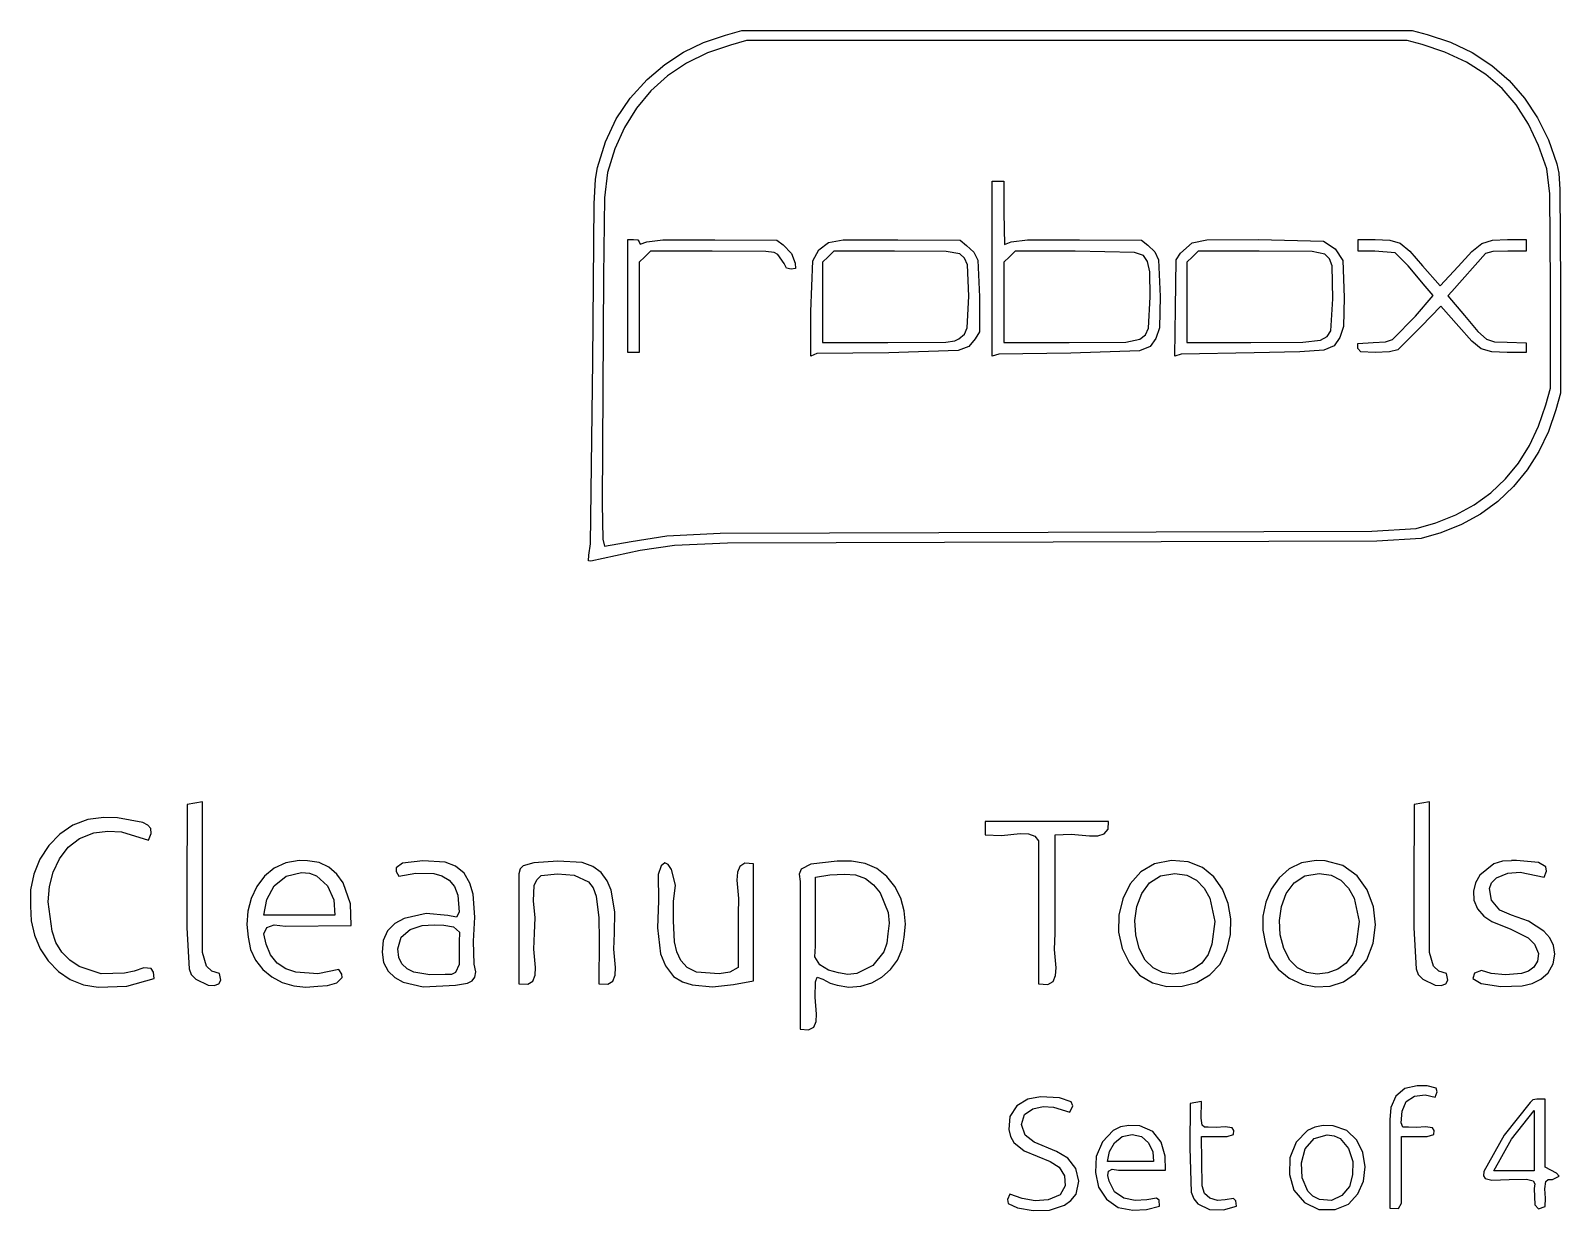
# Model space of a CAD drawing. Extents: x 0.01 to 5.99, y 0.01 to 4.61.
import ezdxf

# ---------------------------------------------------------------- set-up
doc = ezdxf.new("R2010")
doc.units = 0
doc.layers.add('Layer_1', color=7, linetype='CONTINUOUS')

msp = doc.modelspace()

# ---------------------------------------------------------------- linework, layer by layer
at = {"layer": 'Layer_1', "color": 7}
for points in [[(2.193145, 2.566663), (2.199976, 2.610992), (2.208397, 3.325522), (2.214237, 3.938551), (2.218906, 4.035134), (2.226911, 4.080193), (2.258233, 4.180409), (2.300472, 4.270148), (2.354436, 4.350841), (2.420931, 4.42392), (2.490017, 4.482898), (2.562628, 4.530692), (2.640865, 4.568498), (2.726832, 4.597506), (2.789879, 4.614922), (4.098768, 4.614922), (5.407657, 4.614922), (5.465475, 4.599643), (5.557319, 4.569301), (5.641583, 4.528976), (5.717967, 4.478967), (5.786172, 4.419575), (5.845897, 4.351099), (5.896843, 4.273838), (5.93871, 4.188092), (5.971198, 4.09416), (5.979429, 4.057607), (5.98372, 3.994855), (5.98568, 3.621077), (5.985765, 3.198855), (5.967724, 3.134272), (5.93885, 3.049722), (5.901365, 2.971245), (5.855692, 2.899296), (5.802259, 2.834332), (5.741491, 2.776811), (5.673814, 2.727187), (5.599654, 2.68592), (5.519436, 2.653464), (5.441613, 2.632097), (5.269219, 2.621497), (4.006008, 2.617514), (2.734149, 2.6136), (2.527294, 2.603836), (2.393628, 2.584508), (2.200933, 2.542768), (2.192564, 2.544283), (2.193134, 2.566663), (2.193145, 2.566663)], [(2.357913, 2.620421), (2.497861, 2.641669), (2.705866, 2.652324), (3.986532, 2.656486), (5.249743, 2.660462), (5.422138, 2.67107), (5.49996, 2.692439), (5.57814, 2.723773), (5.649601, 2.762958), (5.714192, 2.809829), (5.77176, 2.864224), (5.822153, 2.925978), (5.865219, 2.994927), (5.900805, 3.070909), (5.92876, 3.153759), (5.946802, 3.218343), (5.946689, 3.621077), (5.944704, 3.977575), (5.932206, 4.074676), (5.900827, 4.16588), (5.860645, 4.250082), (5.812948, 4.324956), (5.75902, 4.388174), (5.694666, 4.442972), (5.618749, 4.49125), (5.534708, 4.531114), (5.445981, 4.560668), (5.388162, 4.575947), (4.098761, 4.575947), (2.809359, 4.575947), (2.746313, 4.558531), (2.656072, 4.527697), (2.574008, 4.487423), (2.500349, 4.437945), (2.43532, 4.379498), (2.379147, 4.312316), (2.332057, 4.236633), (2.294276, 4.152685), (2.266031, 4.060706), (2.253944, 3.961577), (2.249883, 3.656803), (2.245565, 2.766802), (2.24804, 2.62939), (2.253974, 2.601165), (2.357906, 2.620421), (2.357913, 2.620421)], [(3.767485, 3.685296), (3.767485, 4.027059), (3.790221, 4.027059), (3.812956, 4.027059), (3.812956, 3.90364), (3.815411, 3.780222), (3.841889, 3.79026), (3.9052, 3.798147), (4.108413, 3.79838), (4.350915, 3.796461), (4.375184, 3.776813), (4.402082, 3.751326), (4.416561, 3.719977), (4.423555, 3.57628), (4.421395, 3.454414), (4.407035, 3.41215), (4.384379, 3.381057), (4.342585, 3.364858), (4.074962, 3.355571), (3.793052, 3.351752), (3.767486, 3.343534), (3.767486, 3.685296), (3.767485, 3.685296)], [(2.344922, 3.578853), (2.344922, 3.799709), (2.367656, 3.799709), (2.384978, 3.79739), (2.390391, 3.789967), (2.39384, 3.781017), (2.419323, 3.790249), (2.482551, 3.798136), (2.685333, 3.798369), (2.927321, 3.79645), (2.951297, 3.778153), (2.984556, 3.744762), (2.998889, 3.706198), (2.99943, 3.686007), (2.982856, 3.682776), (2.965256, 3.686865), (2.955553, 3.705408), (2.931439, 3.741134), (2.917037, 3.748492), (2.883644, 3.752403), (2.674678, 3.754229), (2.434562, 3.754229), (2.412477, 3.732142), (2.390391, 3.710056), (2.390391, 3.534022), (2.390391, 3.357989), (2.367656, 3.357989), (2.344922, 3.357989), (2.344922, 3.578842), (2.344922, 3.578853)], [(3.059451, 3.518667), (3.067066, 3.71592), (3.090778, 3.758727), (3.128166, 3.786964), (3.185805, 3.798054), (3.399156, 3.798312), (3.642878, 3.79645), (3.667831, 3.776274), (3.696484, 3.749785), (3.711694, 3.71866), (3.718768, 3.575597), (3.718768, 3.439185), (3.700907, 3.411713), (3.676848, 3.381348), (3.634348, 3.365518), (3.364594, 3.356039), (3.083551, 3.353527), (3.059451, 3.343497), (3.059451, 3.51867), (3.059451, 3.518667)], [(4.483268, 3.531423), (4.485264, 3.719496), (4.502698, 3.745825), (4.548595, 3.785931), (4.605181, 3.797782), (4.807229, 3.799673), (5.06112, 3.793049), (5.105927, 3.762567), (5.136295, 3.717052), (5.141332, 3.57236), (5.13913, 3.458953), (5.125093, 3.416793), (5.10308, 3.384396), (5.062224, 3.367625), (4.96917, 3.36054), (4.790563, 3.357199), (4.504853, 3.351814), (4.481274, 3.343353), (4.483269, 3.531423), (4.483268, 3.531423)], [(5.194985, 3.374087), (5.19531, 3.393575), (5.254566, 3.396975), (5.302453, 3.399517), (5.330646, 3.40834), (5.4199, 3.499907), (5.488931, 3.580107), (5.458037, 3.617032), (5.391416, 3.696904), (5.340769, 3.747047), (5.261196, 3.75424), (5.196545, 3.75424), (5.196545, 3.776973), (5.196545, 3.799709), (5.263126, 3.799427), (5.320362, 3.796879), (5.360504, 3.784299), (5.397922, 3.753651), (5.446988, 3.696896), (5.516044, 3.618063), (5.586621, 3.694014), (5.63974, 3.752625), (5.679434, 3.78423), (5.7208, 3.797117), (5.778934, 3.799571), (5.852613, 3.799571), (5.852613, 3.776835), (5.852613, 3.754102), (5.780932, 3.754102), (5.721438, 3.7519), (5.693737, 3.743937), (5.561473, 3.596763), (5.5464, 3.579003), (5.610935, 3.502535), (5.663775, 3.44048), (5.69668, 3.410239), (5.728621, 3.399958), (5.778566, 3.397785), (5.852613, 3.395443), (5.852613, 3.376655), (5.852613, 3.357871), (5.777653, 3.357871), (5.717885, 3.360048), (5.676967, 3.372165), (5.63946, 3.402599), (5.589921, 3.459727), (5.518815, 3.538315), (5.44241, 3.459857), (5.350626, 3.368728), (5.318203, 3.360339), (5.262901, 3.357871), (5.206137, 3.359987), (5.194984, 3.373957), (5.194985, 3.374087)], [(3.63814, 3.411784), (3.659194, 3.429419), (3.670662, 3.454554), (3.67645, 3.577552), (3.670814, 3.700936), (3.660214, 3.726917), (3.64138, 3.74353), (3.587605, 3.752431), (3.387065, 3.75424), (3.149092, 3.75424), (3.127007, 3.732154), (3.104921, 3.710067), (3.104921, 3.553521), (3.104921, 3.396975), (3.360542, 3.396975), (3.586857, 3.398833), (3.62141, 3.40323), (3.63814, 3.411784), (3.63814, 3.411784)], [(4.343666, 3.409704), (4.365651, 3.427236), (4.377983, 3.453407), (4.38458, 3.575927), (4.382488, 3.672396), (4.37396, 3.712946), (4.358299, 3.736678), (4.323274, 3.748953), (4.091945, 3.75424), (3.857127, 3.75424), (3.835041, 3.732154), (3.812956, 3.710067), (3.812956, 3.553521), (3.812956, 3.396975), (4.067913, 3.397001), (4.288935, 3.398863), (4.343666, 3.409704), (4.343666, 3.409704)], [(5.048976, 3.40582), (5.075298, 3.419827), (5.089475, 3.442349), (5.097889, 3.567457), (5.094433, 3.696848), (5.084521, 3.724018), (5.066394, 3.741416), (5.01687, 3.752406), (4.810021, 3.75424), (4.571657, 3.75424), (4.549571, 3.732154), (4.527486, 3.710067), (4.527486, 3.553521), (4.527486, 3.396975), (4.77778, 3.396975), (4.980963, 3.39879), (5.048976, 3.40582), (5.048976, 3.40582)], [(0.624945, 1.593423), (0.623784, 1.272098), (0.624091, 1.111519), (0.632938, 0.951808), (0.641543, 0.929688), (0.659357, 0.910883), (0.707765, 0.887905), (0.730935, 0.886075), (0.748469, 0.892248), (0.756654, 0.907594), (0.75178, 0.933285), (0.721355, 0.942993), (0.701457, 0.96136), (0.684846, 1.015698), (0.685578, 1.136189), (0.685578, 1.60384), (0.624945, 1.593423), (0.624945, 1.593423)], [(5.41451, 1.593423), (5.413349, 1.272098), (5.413655, 1.111519), (5.422502, 0.951808), (5.431108, 0.929688), (5.448922, 0.910883), (5.497329, 0.887905), (5.5205, 0.886075), (5.538034, 0.892248), (5.546219, 0.907594), (5.541344, 0.933285), (5.510919, 0.942993), (5.491022, 0.96136), (5.474411, 1.015698), (5.475143, 1.136189), (5.475143, 1.60384), (5.41451, 1.593423), (5.41451, 1.593423)], [(0.300499, 1.542104), (0.237098, 1.534513), (0.179223, 1.51229), (0.12806, 1.47766), (0.084793, 1.432846), (0.050606, 1.380071), (0.026683, 1.321559), (0.014208, 1.259533), (0.014367, 1.196218), (0.016485, 1.138741), (0.029303, 1.082642), (0.051882, 1.029798), (0.083286, 0.982088), (0.122576, 0.94139), (0.168816, 0.909582), (0.221069, 0.888542), (0.278396, 0.880149), (0.389504, 0.883901), (0.496402, 0.913276), (0.493515, 0.938441), (0.485254, 0.952115), (0.456707, 0.955159), (0.418944, 0.942732), (0.38015, 0.935159), (0.289526, 0.93225), (0.204351, 0.960335), (0.167541, 0.985192), (0.136575, 1.016829), (0.112946, 1.054922), (0.098148, 1.099147), (0.083334, 1.213406), (0.088479, 1.272484), (0.102712, 1.32935), (0.126571, 1.381371), (0.160598, 1.425912), (0.20533, 1.46034), (0.261308, 1.482021), (0.315318, 1.489242), (0.369609, 1.485956), (0.473802, 1.45446), (0.485472, 1.479901), (0.483933, 1.499058), (0.471982, 1.512985), (0.452415, 1.522736), (0.353912, 1.541057), (0.300499, 1.542101), (0.300499, 1.542104)], [(3.740689, 1.475076), (3.804437, 1.472636), (3.877368, 1.479379), (3.909325, 1.478243), (3.934035, 1.46986), (3.948318, 1.45105), (3.948994, 1.418631), (3.948994, 0.893103), (3.984327, 0.890524), (4.005363, 0.902245), (4.015353, 0.925011), (4.017551, 0.955569), (4.011583, 1.027049), (4.013486, 1.090658), (4.013486, 1.475076), (4.07595, 1.477724), (4.148067, 1.470719), (4.179979, 1.471364), (4.204983, 1.478915), (4.219974, 1.49648), (4.221845, 1.527166), (3.740689, 1.527166), (3.740689, 1.475076), (3.740689, 1.475076)], [(1.062499, 1.373984), (1.010122, 1.365878), (0.964858, 1.344724), (0.927086, 1.312855), (0.897183, 1.272604), (0.875529, 1.226306), (0.862502, 1.176292), (0.85848, 1.124897), (0.863842, 1.074453), (0.872428, 1.0268), (0.891763, 0.98476), (0.920099, 0.948921), (0.955684, 0.919871), (0.996772, 0.898196), (1.041611, 0.884484), (1.088454, 0.879321), (1.135551, 0.883295), (1.172929, 0.886761), (1.209682, 0.897311), (1.229802, 0.917139), (1.228622, 0.93122), (1.217281, 0.948444), (1.135018, 0.931457), (1.048988, 0.937802), (1.009925, 0.951826), (0.976356, 0.974205), (0.950428, 1.005778), (0.934287, 1.047388), (0.924568, 1.087932), (0.935788, 1.1129), (0.965082, 1.122683), (1.009583, 1.117667), (1.266063, 1.120207), (1.262739, 1.205534), (1.233876, 1.287122), (1.209562, 1.321381), (1.178497, 1.348546), (1.14056, 1.366563), (1.095628, 1.37338), (1.062499, 1.374001), (1.062499, 1.373984)], [(1.54575, 1.373764), (1.465737, 1.36353), (1.441387, 1.345787), (1.44088, 1.331518), (1.451106, 1.312798), (1.517615, 1.325163), (1.58795, 1.323405), (1.619984, 1.314232), (1.647493, 1.297932), (1.668649, 1.273306), (1.681624, 1.239155), (1.687593, 1.172491), (1.676093, 1.152568), (1.642954, 1.159774), (1.558416, 1.167321), (1.472175, 1.148348), (1.435622, 1.127823), (1.407293, 1.099357), (1.390069, 1.062512), (1.386835, 1.016851), (1.392302, 0.975592), (1.409342, 0.942619), (1.435618, 0.917336), (1.468794, 0.899147), (1.546494, 0.881662), (1.623747, 0.885387), (1.673232, 0.888122), (1.719673, 0.895427), (1.737224, 0.904407), (1.748579, 0.918865), (1.751926, 0.940247), (1.745455, 0.969997), (1.743289, 1.060052), (1.748113, 1.153166), (1.741948, 1.243607), (1.729126, 1.286034), (1.706815, 1.325642), (1.672806, 1.352311), (1.632323, 1.36738), (1.54575, 1.373764), (1.54575, 1.373764)], [(4.468183, 1.373927), (4.401776, 1.361446), (4.347514, 1.329641), (4.305865, 1.282803), (4.277296, 1.225226), (4.262273, 1.161201), (4.261262, 1.09502), (4.274732, 1.030975), (4.303149, 0.973358), (4.342625, 0.927341), (4.392937, 0.897393), (4.449814, 0.882986), (4.508985, 0.883588), (4.566176, 0.898671), (4.617116, 0.927705), (4.657534, 0.970159), (4.683157, 1.025504), (4.697775, 1.084992), (4.699629, 1.14651), (4.689175, 1.206766), (4.666865, 1.26247), (4.633157, 1.310329), (4.588504, 1.347053), (4.533361, 1.369349), (4.468183, 1.373927), (4.468183, 1.373927)], [(5.031911, 1.373927), (4.975607, 1.364937), (4.927382, 1.341564), (4.887709, 1.30648), (4.857061, 1.262353), (4.835912, 1.211855), (4.824735, 1.157653), (4.824003, 1.102419), (4.83419, 1.048822), (4.852178, 0.994639), (4.884218, 0.949702), (4.926996, 0.915054), (4.9772, 0.89174), (5.031518, 0.880802), (5.086638, 0.883283), (5.139246, 0.900228), (5.186031, 0.932679), (5.22956, 0.986982), (5.255456, 1.052167), (5.264194, 1.122901), (5.256252, 1.193851), (5.232104, 1.259684), (5.192227, 1.315068), (5.137096, 1.35467), (5.067189, 1.373157), (5.031911, 1.373919), (5.031911, 1.373927)], [(5.79551, 1.373707), (5.759489, 1.371905), (5.725692, 1.360792), (5.671412, 1.316823), (5.65425, 1.287062), (5.645956, 1.254181), (5.648189, 1.219727), (5.662611, 1.185248), (5.686858, 1.157102), (5.718342, 1.136562), (5.791649, 1.106785), (5.859775, 1.0729), (5.884784, 1.047224), (5.899965, 1.01189), (5.896219, 0.980999), (5.882394, 0.958374), (5.860776, 0.942899), (5.833656, 0.933455), (5.77206, 0.928199), (5.715914, 0.933672), (5.678394, 0.944842), (5.649888, 0.934487), (5.644483, 0.913718), (5.676265, 0.893644), (5.753476, 0.882187), (5.836563, 0.884483), (5.875403, 0.893999), (5.909826, 0.910806), (5.937868, 0.936189), (5.957567, 0.971431), (5.964099, 1.00934), (5.958919, 1.042995), (5.944044, 1.072492), (5.921489, 1.097931), (5.861404, 1.137021), (5.794793, 1.161047), (5.748753, 1.180871), (5.716388, 1.219489), (5.708508, 1.265321), (5.717128, 1.287325), (5.735923, 1.30679), (5.780556, 1.324347), (5.828271, 1.328251), (5.922895, 1.309612), (5.931352, 1.332991), (5.928702, 1.349321), (5.89969, 1.366192), (5.814085, 1.374269), (5.79998, 1.373846), (5.79551, 1.373846), (5.79551, 1.373707)], [(1.071815, 1.326963), (1.102699, 1.324406), (1.130076, 1.314023), (1.172967, 1.275042), (1.197804, 1.220557), (1.201902, 1.161104), (0.924751, 1.161104), (0.935932, 1.221825), (0.965479, 1.275592), (1.011429, 1.313579), (1.071815, 1.326963), (1.071815, 1.326963)], [(2.072822, 1.371777), (1.978666, 1.365364), (1.937301, 1.354129), (1.92481, 1.341478), (1.920356, 1.322224), (1.920356, 0.893103), (1.954525, 0.891207), (1.974566, 0.90344), (1.983743, 0.926537), (1.985323, 0.957231), (1.978754, 1.028346), (1.980989, 1.090658), (1.983573, 1.150241), (1.977798, 1.216765), (1.98033, 1.276391), (1.989919, 1.299292), (2.007834, 1.315279), (2.070813, 1.322539), (2.136411, 1.3175), (2.191368, 1.291479), (2.210712, 1.267887), (2.222422, 1.235794), (2.232685, 1.150773), (2.233911, 1.064955), (2.23284, 0.893103), (2.267026, 0.891197), (2.287081, 0.903422), (2.296269, 0.926514), (2.297858, 0.957206), (2.291298, 1.028327), (2.293529, 1.090658), (2.294842, 1.173858), (2.280522, 1.258139), (2.264509, 1.295693), (2.240997, 1.327527), (2.208791, 1.351643), (2.166694, 1.366045), (2.072822, 1.371777), (2.072822, 1.371777)], [(2.775897, 0.956382), (2.744065, 0.938363), (2.701673, 0.932261), (2.613509, 0.938964), (2.577096, 0.95709), (2.551992, 0.984091), (2.536147, 1.017863), (2.52751, 1.056305), (2.523662, 1.138792), (2.524047, 1.214737), (2.531243, 1.278152), (2.515951, 1.339794), (2.503423, 1.359146), (2.489534, 1.36509), (2.475706, 1.353304), (2.463358, 1.319467), (2.465049, 1.217606), (2.461143, 1.111346), (2.473449, 1.009749), (2.492495, 0.96353), (2.523771, 0.921875), (2.558805, 0.901116), (2.596274, 0.888395), (2.675968, 0.881612), (2.757753, 0.890605), (2.836531, 0.904456), (2.836531, 1.361857), (2.802361, 1.363752), (2.782321, 1.351519), (2.773144, 1.328423), (2.771564, 1.297729), (2.778132, 1.226614), (2.775897, 1.164301), (2.775897, 0.956382), (2.775897, 0.956382)], [(3.16274, 1.371723), (3.059857, 1.360758), (3.0221, 1.340617), (3.014654, 1.321039), (3.017881, 1.292899), (3.017881, 0.716273), (3.051333, 0.713482), (3.071181, 0.724295), (3.080529, 0.745608), (3.082485, 0.774313), (3.076646, 0.841475), (3.078514, 0.900929), (3.085028, 0.918369), (3.106511, 0.911192), (3.134941, 0.895563), (3.162299, 0.887644), (3.208791, 0.879822), (3.254485, 0.883222), (3.297806, 0.89669), (3.337179, 0.919068), (3.371029, 0.949201), (3.39778, 0.985932), (3.415857, 1.028105), (3.423685, 1.074563), (3.429234, 1.125963), (3.424778, 1.1775), (3.410876, 1.227061), (3.388082, 1.272531), (3.356955, 1.311796), (3.318049, 1.342743), (3.271922, 1.363258), (3.219129, 1.371227), (3.16274, 1.371735), (3.16274, 1.371723)], [(3.191238, 1.321231), (3.23468, 1.318108), (3.272748, 1.303598), (3.304951, 1.279674), (3.330801, 1.248312), (3.361489, 1.171167), (3.365349, 1.129333), (3.360902, 1.087957), (3.357116, 1.051662), (3.345216, 1.018195), (3.301704, 0.963922), (3.239628, 0.933495), (3.204524, 0.929835), (3.168252, 0.935269), (3.128489, 0.946763), (3.09445, 0.967026), (3.074877, 0.997731), (3.078514, 1.040552), (3.078514, 1.30883), (3.134405, 1.319036), (3.191238, 1.321231), (3.191238, 1.321231)], [(4.480365, 1.324098), (4.527033, 1.317292), (4.56522, 1.297014), (4.595079, 1.266043), (4.616765, 1.22716), (4.636228, 1.136776), (4.624838, 1.048105), (4.611114, 1.007121), (4.586098, 0.974226), (4.552764, 0.950118), (4.514086, 0.935492), (4.47304, 0.931047), (4.4326, 0.937479), (4.395741, 0.955485), (4.365436, 0.985762), (4.34198, 1.031036), (4.328407, 1.083883), (4.325177, 1.140091), (4.332754, 1.195446), (4.3516, 1.245737), (4.382175, 1.286751), (4.424943, 1.314276), (4.480365, 1.324098), (4.480365, 1.324098)], [(5.044038, 1.324098), (5.090713, 1.317301), (5.128902, 1.297028), (5.15876, 1.266058), (5.180444, 1.227174), (5.199915, 1.136785), (5.188566, 1.048105), (5.174829, 1.007124), (5.149803, 0.974229), (5.116464, 0.95012), (5.077786, 0.935492), (5.036743, 0.931045), (4.996308, 0.937476), (4.959458, 0.955482), (4.929164, 0.985762), (4.90569, 1.031018), (4.892106, 1.083856), (4.888872, 1.140062), (4.896448, 1.19542), (4.915292, 1.245717), (4.945866, 1.286738), (4.988628, 1.31427), (5.044038, 1.324098), (5.044038, 1.324098)], [(1.589351, 1.123402), (1.627488, 1.122162), (1.66454, 1.115135), (1.688333, 1.095264), (1.686696, 1.05549), (1.687455, 0.968208), (1.673113, 0.936913), (1.656667, 0.929608), (1.631905, 0.929868), (1.572158, 0.9275), (1.5107, 0.938882), (1.484458, 0.951762), (1.463942, 0.97052), (1.451204, 0.995969), (1.448295, 1.028922), (1.461157, 1.074691), (1.495882, 1.104625), (1.542077, 1.120327), (1.589351, 1.123402), (1.589351, 1.123402)], [(5.42625, 0.494684), (5.378904, 0.48419), (5.343778, 0.453655), (5.323389, 0.410535), (5.320252, 0.362282), (5.320252, 0.01656), (5.353783, 0.015426), (5.365501, 0.036105), (5.365176, 0.101227), (5.365176, 0.297238), (5.433073, 0.296369), (5.466007, 0.296948), (5.492176, 0.304294), (5.49277, 0.320785), (5.486393, 0.330304), (5.459273, 0.334975), (5.423909, 0.331403), (5.393398, 0.332683), (5.371306, 0.333397), (5.364199, 0.349675), (5.367656, 0.396236), (5.38386, 0.433783), (5.416772, 0.454086), (5.457538, 0.458997), (5.497302, 0.450367), (5.504856, 0.471382), (5.500314, 0.485167), (5.465773, 0.494297), (5.42625, 0.494692), (5.42625, 0.494684)], [(3.95638, 0.452187), (3.906376, 0.443137), (3.864144, 0.41609), (3.837106, 0.375134), (3.832687, 0.32436), (3.838994, 0.29645), (3.852069, 0.273857), (3.89293, 0.240993), (3.994359, 0.199124), (4.028784, 0.17748), (4.050089, 0.14285), (4.053217, 0.103738), (4.033109, 0.06865), (3.986573, 0.049178), (3.935877, 0.045782), (3.884821, 0.05466), (3.837207, 0.072014), (3.827005, 0.050764), (3.830243, 0.034874), (3.865925, 0.018157), (3.92712, 0.008186), (3.991632, 0.009218), (4.05059, 0.028183), (4.075213, 0.046557), (4.095121, 0.072014), (4.105821, 0.122783), (4.093687, 0.172061), (4.063051, 0.212724), (4.018248, 0.237647), (3.932025, 0.274203), (3.896467, 0.301384), (3.881525, 0.344147), (3.894084, 0.382545), (3.925778, 0.405038), (3.966695, 0.413871), (4.006926, 0.411284), (4.070316, 0.392268), (4.082728, 0.416571), (4.075467, 0.432572), (4.030056, 0.447158), (3.95638, 0.452187), (3.95638, 0.452187)], [(4.540061, 0.425839), (4.539434, 0.252697), (4.545023, 0.07995), (4.554285, 0.053487), (4.570264, 0.033741), (4.616255, 0.012138), (4.670768, 0.010605), (4.721577, 0.024609), (4.719134, 0.046053), (4.710322, 0.054572), (4.677645, 0.049027), (4.64691, 0.046904), (4.617841, 0.055508), (4.59606, 0.07472), (4.587191, 0.104424), (4.584986, 0.297238), (4.651949, 0.296339), (4.684459, 0.296861), (4.710057, 0.304294), (4.710652, 0.320785), (4.704275, 0.330304), (4.677154, 0.334975), (4.641791, 0.331403), (4.611279, 0.332683), (4.59602, 0.333319), (4.587217, 0.340412), (4.58291, 0.367896), (4.584986, 0.433555), (4.540062, 0.425839), (4.540061, 0.425839)], [(5.867167, 0.429143), (5.766859, 0.301501), (5.686755, 0.160318), (5.68562, 0.142915), (5.691597, 0.132624), (5.718367, 0.126857), (5.785532, 0.128952), (5.853987, 0.130738), (5.880058, 0.123474), (5.885444, 0.112192), (5.883594, 0.093674), (5.886042, 0.030614), (5.900502, 0.014063), (5.926644, 0.023615), (5.927884, 0.055764), (5.924481, 0.092557), (5.929215, 0.121213), (5.938627, 0.128496), (5.954866, 0.128952), (5.981142, 0.141365), (5.970192, 0.154249), (5.926644, 0.17724), (5.926644, 0.44254), (5.893743, 0.443193), (5.878723, 0.440358), (5.867167, 0.429143), (5.867167, 0.429143)], [(5.883594, 0.379755), (5.883594, 0.163129), (5.72556, 0.163129), (5.795207, 0.287016), (5.883594, 0.39833), (5.883594, 0.379755), (5.883594, 0.379755)], [(4.300944, 0.340289), (4.268681, 0.334003), (4.240597, 0.320467), (4.197785, 0.276562), (4.174141, 0.218412), (4.171299, 0.155854), (4.182188, 0.099327), (4.213486, 0.052025), (4.259986, 0.020048), (4.316483, 0.009496), (4.36969, 0.011547), (4.421275, 0.024552), (4.420182, 0.04859), (4.409516, 0.056205), (4.371227, 0.048951), (4.325862, 0.046457), (4.281274, 0.056626), (4.244964, 0.081207), (4.224436, 0.121953), (4.218609, 0.14462), (4.221935, 0.160973), (4.235538, 0.168785), (4.26054, 0.16583), (4.444646, 0.16583), (4.44316, 0.22045), (4.427501, 0.274035), (4.395252, 0.316678), (4.343994, 0.338471), (4.300944, 0.340277), (4.300944, 0.340289)], [(4.313512, 0.304847), (4.35075, 0.296703), (4.378428, 0.271974), (4.394649, 0.237306), (4.397517, 0.199344), (4.218372, 0.199344), (4.225918, 0.238032), (4.245182, 0.272308), (4.274826, 0.296478), (4.313512, 0.304847), (4.313512, 0.304847)], [(5.059692, 0.340178), (5.026906, 0.333816), (4.998139, 0.319821), (4.954009, 0.274158), (4.930004, 0.213629), (4.928822, 0.148679), (4.945639, 0.086962), (4.986248, 0.038726), (5.042576, 0.011115), (5.106546, 0.011268), (5.158604, 0.033209), (5.195328, 0.072294), (5.216812, 0.122668), (5.223151, 0.178476), (5.21444, 0.233863), (5.190775, 0.282972), (5.152249, 0.319949), (5.098958, 0.338937), (5.059692, 0.340178), (5.059692, 0.340178)], [(5.075181, 0.30297), (5.102565, 0.29959), (5.125627, 0.28875), (5.158827, 0.250398), (5.174872, 0.199335), (5.173849, 0.146978), (5.161982, 0.102067), (5.132961, 0.066583), (5.092432, 0.047143), (5.046044, 0.050364), (5.020021, 0.063864), (5.000272, 0.083391), (4.977884, 0.134917), (4.975459, 0.193716), (4.989578, 0.248566), (5.024252, 0.288664), (5.075181, 0.30297), (5.075181, 0.30297)]]:
    msp.add_lwpolyline(points, dxfattribs=at)

doc.saveas('drawing.dxf')
